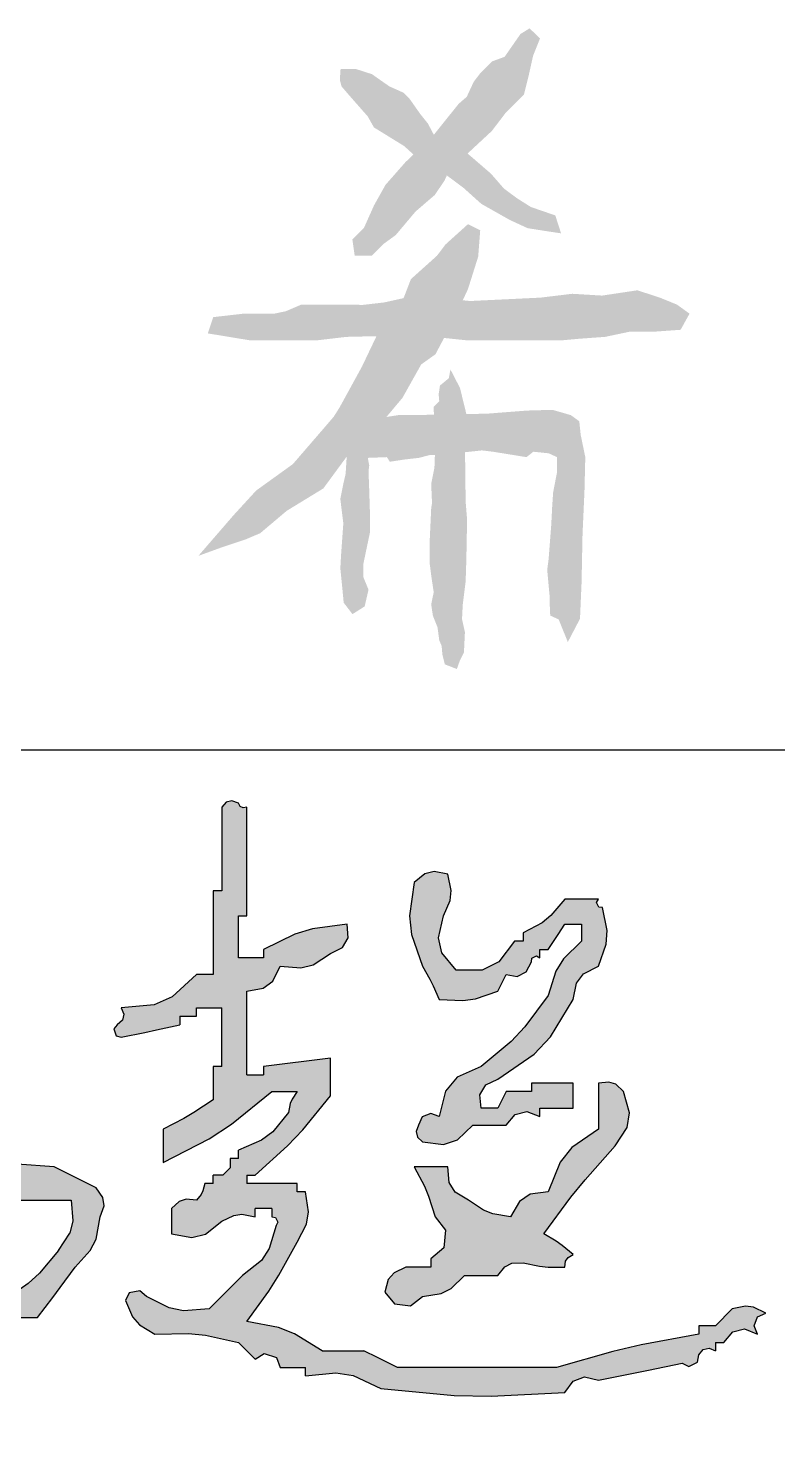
# Model space of a CAD drawing. Extents: x 5396719 to 5510122, y -514120 to -238224.
# Drawn here: x 5491606 to 5492228, y -419363 to -418188 of the extents above; entities that cross this region are included whole.
import ezdxf

# ---------------------------------------------------------------- set-up
doc = ezdxf.new("R2010")
doc.units = 0
doc.header["$LTSCALE"] = 1000
doc.header["$MEASUREMENT"] = 0
doc.layers.get('0').update_dxf_attribs({"linetype": 'CONTINUOUS'})
doc.layers.add('HATCH', color=8, linetype='CONTINUOUS')

# ---------------------------------------------------------------- blocks, each defined once
blk = doc.blocks.new('韩超')
h = blk.add_hatch(color=256)
h.dxf.hatch_style = 1
h.paths.add_polyline_path([(0.787849, 0.514197), (0.777955, 0.527898), (0.77346, 0.562754), (0.78123, 0.586063), (0.805739, 0.61125), (0.805739, 0.625142), (0.819631, 0.625142), (0.818004, 0.635027), (0.823773, 0.643681), (0.833523, 0.64598), (0.860867, 0.674873), (0.870953, 0.696725), (0.875199, 0.736279), (0.836353, 0.74757), (0.816903, 0.753127), (0.777955, 0.764063), (0.777955, 0.777955), (0.791847, 0.777955), (0.791847, 0.819631), (0.801775, 0.820971), (0.80763, 0.824875), (0.812685, 0.833523), (0.832189, 0.847055), (0.839321, 0.866071), (0.833523, 0.889091), (0.791847, 0.889091), (0.776856, 0.916298), (0.7735, 0.934755), (0.777955, 0.965498), (0.770329, 0.984025), (0.756314, 0.993368), (0.736279, 0.993282), (0.716867, 0.977277), (0.713907, 0.950644), (0.729333, 0.930768), (0.740061, 0.911103), (0.737625, 0.891618), (0.722387, 0.875199), (0.694603, 0.875199), (0.683489, 0.864086), (0.677932, 0.858529), (0.666819, 0.847415), (0.638572, 0.845181), (0.624291, 0.842325), (0.597358, 0.833523), (0.597358, 0.791847), (0.643081, 0.794876), (0.666726, 0.800787), (0.708495, 0.819631), (0.708495, 0.833523), (0.736279, 0.833523), (0.736279, 0.791847), (0.718733, 0.774249), (0.705317, 0.767541), (0.680711, 0.764063), (0.680711, 0.750171), (0.666819, 0.750171), (0.658732, 0.72359), (0.639033, 0.708815), (0.61125, 0.708495), (0.596777, 0.690733), (0.592946, 0.675409), (0.597358, 0.652926), (0.623512, 0.642026), (0.64687, 0.646697), (0.666819, 0.666819), (0.722387, 0.666819), (0.738834, 0.631134), (0.742077, 0.608437), (0.736279, 0.569574), (0.708495, 0.569574), (0.682162, 0.535076), (0.663824, 0.519794), (0.625142, 0.500114), (0.625142, 0.47233), (0.61125, 0.47233), (0.589715, 0.441777), (0.574435, 0.428025), (0.54179, 0.409816), (0.527664, 0.400538), (0.510468, 0.403404), (0.500114, 0.416762), (0.500114, 0.569574), (0.524623, 0.594762), (0.532393, 0.618071), (0.527898, 0.652926), (0.514006, 0.652926), (0.514006, 0.847415), (0.500114, 0.847415), (0.500114, 0.875199), (0.486416, 0.877514), (0.478388, 0.883536), (0.47233, 0.896037), (0.438162, 0.892345), (0.420863, 0.888021), (0.388977, 0.875199), (0.388977, 0.847415), (0.375085, 0.847415), (0.379444, 0.836821), (0.376971, 0.826928), (0.368139, 0.819631), (0.356965, 0.793593), (0.353947, 0.778504), (0.354247, 0.750171), (0.337644, 0.741703), (0.330222, 0.726858), (0.333409, 0.708495), (0.347301, 0.708495), (0.347301, 0.666819), (0.332737, 0.655189), (0.327028, 0.643772), (0.326463, 0.625142), (0.32344, 0.619715), (0.327253, 0.612088), (0.333409, 0.61125), (0.333409, 0.583466), (0.305625, 0.583466), (0.302565, 0.667178), (0.306887, 0.710398), (0.326463, 0.791847), (0.3234, 0.8474), (0.32482, 0.875797), (0.333409, 0.930768), (0.375085, 0.930768), (0.375085, 0.94466), (0.430654, 0.94466), (0.482374, 0.970498), (0.50707, 0.987931), (0.548736, 1.028012), (0.542559, 1.028676), (0.538615, 1.036564), (0.54179, 1.041904), (0.514006, 1.041904), (0.514006, 1.055796), (0.462884, 1.052445), (0.433869, 1.058893), (0.388977, 1.08358), (0.305625, 1.08358), (0.305625, 1.139148), (0.281985, 1.161307), (0.266841, 1.170393), (0.236165, 1.180825), (0.238399, 1.152578), (0.241255, 1.138297), (0.250057, 1.111364), (0.263949, 1.111364), (0.263949, 1.041904), (0.277841, 1.041904), (0.277841, 0.930768), (0.250057, 0.930768), (0.200194, 0.90821), (0.175186, 0.897095), (0.125028, 0.875199), (0.097454, 0.881715), (0.078516, 0.877928), (0.055568, 0.861307), (0.050109, 0.847376), (0.0559, 0.8329), (0.06946, 0.826577), (0.152955, 0.845407), (0.194635, 0.855133), (0.277841, 0.875199), (0.277841, 0.708495), (0.266727, 0.675154), (0.261171, 0.658483), (0.250057, 0.625142), (0.255939, 0.530696), (0.258718, 0.483462), (0.263949, 0.388977), (0.286969, 0.38318), (0.305985, 0.390311), (0.319517, 0.409816), (0.344599, 0.428141), (0.359268, 0.435475), (0.388977, 0.444546), (0.388977, 0.458438), (0.40287, 0.458438), (0.40287, 0.416762), (0.388977, 0.416762), (0.340729, 0.364454), (0.31168, 0.341215), (0.250057, 0.305625), (0.250057, 0.291733), (0.236165, 0.291733), (0.231424, 0.268639), (0.217583, 0.254798), (0.194489, 0.250057), (0.194489, 0.236165), (0.180597, 0.236165), (0.148793, 0.216524), (0.134276, 0.200394), (0.118082, 0.166705), (0.127514, 0.14947), (0.152825, 0.145854), (0.166705, 0.159759), (0.185336, 0.17447), (0.198563, 0.17943), (0.222273, 0.180597), (0.222273, 0.194489), (0.277841, 0.194489), (0.311245, 0.220472), (0.333233, 0.229896), (0.375085, 0.236165), (0.375085, 0.250057), (0.40287, 0.250057), (0.420685, 0.221738), (0.422698, 0.197582), (0.409816, 0.166705), (0.396068, 0.142401), (0.398473, 0.118345), (0.416762, 0.097244), (0.43433, 0.097627), (0.444154, 0.100901), (0.458438, 0.111136), (0.458438, 0.263949), (0.47233, 0.263949), (0.524193, 0.298154), (0.552768, 0.312442), (0.61125, 0.333409), (0.61125, 0.40287), (0.621931, 0.39652), (0.637706, 0.404407), (0.639034, 0.416762), (0.680711, 0.416762), (0.680711, 0.430654), (0.736279, 0.430654), (0.736279, 0.416762), (0.750171, 0.416762), (0.750171, 0.305625), (0.735269, 0.297653), (0.731714, 0.276323), (0.743225, 0.263949), (0.754517, 0.192544), (0.755945, 0.155413), (0.750171, 0.083352), (0.791847, 0.083352), (0.791847, 0.263949), (0.833523, 0.263949), (0.837499, 0.253205), (0.852744, 0.249394), (0.861307, 0.257003), (0.883535, 0.265338), (0.894648, 0.269506), (0.916876, 0.277841), (0.916876, 0.291733), (0.94466, 0.291733), (0.969894, 0.324902), (0.982398, 0.341574), (1.007174, 0.375085), (1.032146, 0.402761), (1.041693, 0.421855), (1.04885, 0.458438), (1.055218, 0.477023), (1.053221, 0.491001), (1.041904, 0.50706), (0.972444, 0.54179), (0.910919, 0.546316), (0.877697, 0.541786), (0.819631, 0.520952), (0.805828, 0.5112)])
h.paths.add_polyline_path([(0.791847, 0.458438), (0.805739, 0.458438), (0.82241, 0.469551), (0.847415, 0.486222), (1.000228, 0.486222), (1.003038, 0.45197), (0.997988, 0.431769), (0.97939, 0.40287), (0.948039, 0.36501), (0.929334, 0.347744), (0.889091, 0.319517), (0.889091, 0.305625), (0.805739, 0.305625), (0.805739, 0.291733), (0.791847, 0.291733)], flags=16)
h.paths.add_polyline_path([(0.750171, 0.500114), (0.736279, 0.500114), (0.725165, 0.489), (0.719608, 0.483443), (0.708495, 0.47233), (0.694603, 0.47233), (0.694603, 0.486222), (0.688447, 0.48706), (0.684633, 0.494686), (0.687657, 0.500114), (0.701182, 0.516386), (0.715167, 0.52238), (0.736279, 0.520952), (0.736943, 0.514775), (0.744831, 0.510831), (0.750171, 0.514006)], flags=16)
h.paths.add_polyline_path([(0.791847, 0.666819), (0.793521, 0.674497), (0.785633, 0.682384), (0.777955, 0.680711), (0.777955, 0.694603), (0.791847, 0.694603), (0.792194, 0.70849), (0.806202, 0.718996), (0.819631, 0.715441), (0.833192, 0.709118), (0.838982, 0.694641), (0.833523, 0.680711), (0.805739, 0.680711), (0.805739, 0.666819)], flags=16)
h.paths.add_polyline_path([(0.527898, 0.361193), (0.527898, 0.333409), (0.517217, 0.339759), (0.501443, 0.331871), (0.500114, 0.319517), (0.458438, 0.319517), (0.458438, 0.347301), (0.466116, 0.345628), (0.474003, 0.353515), (0.47233, 0.361193)], flags=16)
h.paths.add_polyline_path([(0.47233, 0.40287), (0.47233, 0.388977), (0.430654, 0.388977), (0.42898, 0.396656), (0.436867, 0.404543), (0.444546, 0.40287), (0.444546, 0.430654), (0.458438, 0.430654), (0.452088, 0.419973), (0.459976, 0.404198)], flags=16)
h.paths.add_polyline_path([(0.47233, 0.604304), (0.464836, 0.588169), (0.458643, 0.580427), (0.444546, 0.569574), (0.444546, 0.555682), (0.430654, 0.555682), (0.432327, 0.548004), (0.42444, 0.540117), (0.416762, 0.54179), (0.416762, 0.527898), (0.40287, 0.527898), (0.39467, 0.507807), (0.386422, 0.49791), (0.368139, 0.486222), (0.333409, 0.486222), (0.327612, 0.509242), (0.334743, 0.528258), (0.354247, 0.54179), (0.384775, 0.569612), (0.400056, 0.583504), (0.430654, 0.61125), (0.446814, 0.616197), (0.458647, 0.614224)], flags=16)
h.paths.add_polyline_path([(0.458438, 0.666819), (0.426908, 0.659351), (0.410404, 0.649448), (0.388977, 0.625142), (0.361193, 0.625142), (0.354844, 0.635823), (0.362731, 0.651598), (0.375085, 0.652926), (0.375085, 0.722387), (0.390598, 0.753922), (0.396359, 0.771203), (0.40287, 0.805739), (0.416762, 0.805739), (0.416762, 0.833523), (0.430654, 0.833523), (0.434629, 0.844267), (0.449874, 0.848078), (0.458438, 0.840469), (0.459102, 0.834292), (0.466989, 0.830348), (0.47233, 0.833523), (0.47233, 0.764063), (0.458438, 0.764063)], flags=16)
h.paths.add_polyline_path([(0.40287, 0.347301), (0.40287, 0.305625), (0.388977, 0.305625), (0.360889, 0.27915), (0.342496, 0.268422), (0.305625, 0.257003), (0.294367, 0.254885), (0.286778, 0.256782), (0.277841, 0.263949), (0.277841, 0.277841), (0.291733, 0.277841), (0.319459, 0.305683), (0.333352, 0.319575), (0.361193, 0.347301)], flags=16)
h.paths.add_polyline_path([(0.430654, 1.000228), (0.416762, 1.000228), (0.39813, 0.985517), (0.384903, 0.980557), (0.361193, 0.97939), (0.347067, 0.970112), (0.329871, 0.972978), (0.319517, 0.986336), (0.319517, 1.055796), (0.347301, 1.055796), (0.376072, 1.035613), (0.395527, 1.029128), (0.430654, 1.028012)], flags=16)
h = blk.add_hatch(color=256)
h.dxf.hatch_style = 1
h.paths.add_polyline_path([(1.542018, 0.208381), (1.519791, 0.219494), (1.508677, 0.225051), (1.48645, 0.236165), (1.416989, 0.236165), (1.371255, 0.264232), (1.344642, 0.274582), (1.291961, 0.284787), (1.328443, 0.335457), (1.345237, 0.362046), (1.375313, 0.416762), (1.391241, 0.446575), (1.394603, 0.466747), (1.389205, 0.500114), (1.375313, 0.500114), (1.375313, 0.514006), (1.291961, 0.514006), (1.291961, 0.527898), (1.305853, 0.527898), (1.359796, 0.576664), (1.385101, 0.603375), (1.430881, 0.659873), (1.430881, 0.722387), (1.386427, 0.71683), (1.3642, 0.714052), (1.319745, 0.708495), (1.319745, 0.694603), (1.291961, 0.694603), (1.291961, 0.833523), (1.31926, 0.838693), (1.334923, 0.85044), (1.347529, 0.875199), (1.381781, 0.872389), (1.401982, 0.877439), (1.430881, 0.896037), (1.450883, 0.906123), (1.460131, 0.922307), (1.458666, 0.94466), (1.401114, 0.937345), (1.371819, 0.928557), (1.319745, 0.902983), (1.319745, 0.889091), (1.278069, 0.889091), (1.278069, 0.958552), (1.291961, 0.958552), (1.291961, 1.139148), (1.285806, 1.138304), (1.281086, 1.140664), (1.278069, 1.146094), (1.267308, 1.150023), (1.257931, 1.147679), (1.250285, 1.139148), (1.250285, 1.000228), (1.236393, 1.000228), (1.236393, 0.861307), (1.208609, 0.861307), (1.168183, 0.824416), (1.138053, 0.811024), (1.08358, 0.805739), (1.087939, 0.795145), (1.085465, 0.785252), (1.076634, 0.777955), (1.071121, 0.771113), (1.075065, 0.759282), (1.08358, 0.757117), (1.122533, 0.76519), (1.141984, 0.769358), (1.180825, 0.777955), (1.180825, 0.791847), (1.208609, 0.791847), (1.208609, 0.805739), (1.250285, 0.805739), (1.250285, 0.708495), (1.236393, 0.708495), (1.236393, 0.652926), (1.203973, 0.631977), (1.187234, 0.622213), (1.15304, 0.604304), (1.15304, 0.548736), (1.229739, 0.588318), (1.266619, 0.612432), (1.333637, 0.666819), (1.375313, 0.666819), (1.366995, 0.654381), (1.363975, 0.646831), (1.361421, 0.632088), (1.335054, 0.599814), (1.316435, 0.58585), (1.278069, 0.569574), (1.278069, 0.555682), (1.264177, 0.555682), (1.26415, 0.539965), (1.25211, 0.527924), (1.236393, 0.527898), (1.236393, 0.514006), (1.222501, 0.514006), (1.219217, 0.502022), (1.216226, 0.496039), (1.208609, 0.486222), (1.191149, 0.488205), (1.17971, 0.484393), (1.166932, 0.47233), (1.166932, 0.430654), (1.200708, 0.424307), (1.223469, 0.429997), (1.250285, 0.451492), (1.27048, 0.461183), (1.283894, 0.46286), (1.305853, 0.458438), (1.305853, 0.47233), (1.333637, 0.47233), (1.333637, 0.458438), (1.339793, 0.4576), (1.343606, 0.449973), (1.340583, 0.444546), (1.32937, 0.406076), (1.316213, 0.38634), (1.285015, 0.361193), (1.229447, 0.305625), (1.187056, 0.302553), (1.163204, 0.307323), (1.125256, 0.326463), (1.114566, 0.33576), (1.096818, 0.332211), (1.090526, 0.319517), (1.102438, 0.292491), (1.113943, 0.279343), (1.139148, 0.263949), (1.194983, 0.265062), (1.223561, 0.262204), (1.278069, 0.250057), (1.289183, 0.238943), (1.294739, 0.233386), (1.305853, 0.222273), (1.320568, 0.231877), (1.341519, 0.224893), (1.347529, 0.208381), (1.389205, 0.208381), (1.389205, 0.194489), (1.439628, 0.1998), (1.468259, 0.195028), (1.514234, 0.173651), (1.635959, 0.161998), (1.69773, 0.160594), (1.819859, 0.166705), (1.833779, 0.185933), (1.852296, 0.192877), (1.875427, 0.187543), (1.930995, 0.198656), (1.958779, 0.204213), (2.014348, 0.215327), (2.025534, 0.209917), (2.039748, 0.217024), (2.042132, 0.229219), (2.049428, 0.23805), (2.059322, 0.240524), (2.069916, 0.236165), (2.069916, 0.250057), (2.083808, 0.250057), (2.098401, 0.26772), (2.118188, 0.272666), (2.139376, 0.263949), (2.133917, 0.27788), (2.139708, 0.292356), (2.153268, 0.298679), (2.133073, 0.308371), (2.119659, 0.310047), (2.0977, 0.305625), (2.086586, 0.294512), (2.08103, 0.288955), (2.069916, 0.277841), (2.042132, 0.277841), (2.042132, 0.263949), (1.946785, 0.245868), (1.899372, 0.234712), (1.805967, 0.208381)])
h = blk.add_hatch(color=256)
h.dxf.hatch_style = 1
h.paths.add_polyline_path([(1.611478, 0.625142), (1.597547, 0.630601), (1.583071, 0.624811), (1.576748, 0.61125), (1.572819, 0.60049), (1.575163, 0.591112), (1.583694, 0.583466), (1.61855, 0.578971), (1.641859, 0.586741), (1.667046, 0.61125), (1.680938, 0.61125), (1.722615, 0.61125), (1.737208, 0.628913), (1.756995, 0.63386), (1.778183, 0.625142), (1.778183, 0.639034), (1.833751, 0.639034), (1.833751, 0.655705), (1.833751, 0.66404), (1.833751, 0.680711), (1.805967, 0.680711), (1.792075, 0.680711), (1.764291, 0.680711), (1.764291, 0.666819), (1.722615, 0.666819), (1.717058, 0.655705), (1.714279, 0.650148), (1.708723, 0.639034), (1.69483, 0.639034), (1.680938, 0.639034), (1.678868, 0.661339), (1.688455, 0.678116), (1.708723, 0.687657), (1.768692, 0.728785), (1.795922, 0.757527), (1.833751, 0.819631), (1.839429, 0.846829), (1.850907, 0.862133), (1.875427, 0.875199), (1.888443, 0.91196), (1.890032, 0.934206), (1.882373, 0.972444), (1.876196, 0.973108), (1.872252, 0.980995), (1.875427, 0.986336), (1.861535, 0.986336), (1.819859, 0.986336), (1.796859, 0.959188), (1.781933, 0.947248), (1.750399, 0.930768), (1.750399, 0.916876), (1.736507, 0.916876), (1.71031, 0.882162), (1.682751, 0.868382), (1.639262, 0.868253), (1.61591, 0.897042), (1.610049, 0.922442), (1.618424, 0.958552), (1.629264, 0.984285), (1.6309, 1.000642), (1.62537, 1.028012), (1.602888, 1.032424), (1.587563, 1.028593), (1.569802, 1.01412), (1.562035, 0.958817), (1.56513, 0.927869), (1.583694, 0.875199), (1.595758, 0.853473), (1.601336, 0.842318), (1.611478, 0.819631), (1.650742, 0.818134), (1.671448, 0.821092), (1.708723, 0.833523), (1.714279, 0.844637), (1.717058, 0.850194), (1.722615, 0.861307), (1.740978, 0.85812), (1.755823, 0.865542), (1.764291, 0.882145), (1.764955, 0.888322), (1.772842, 0.892266), (1.778183, 0.889091), (1.778183, 0.902983), (1.792075, 0.902983), (1.803189, 0.919654), (1.808745, 0.927989), (1.819859, 0.94466), (1.847643, 0.94466), (1.847643, 0.916876), (1.817381, 0.887163), (1.804962, 0.866982), (1.792075, 0.826577), (1.753545, 0.774398), (1.730689, 0.750113), (1.680938, 0.708495), (1.641359, 0.690689), (1.621854, 0.667284)])
h = blk.add_hatch(color=256)
h.dxf.hatch_style = 1
h.paths.add_polyline_path([(1.831635, 0.573795), (1.812227, 0.549535), (1.792075, 0.500114), (1.762292, 0.496094), (1.744726, 0.484384), (1.729561, 0.458438), (1.700075, 0.463546), (1.684975, 0.469586), (1.6601, 0.486222), (1.637668, 0.49978), (1.627728, 0.515685), (1.62537, 0.54179), (1.603143, 0.54179), (1.592029, 0.54179), (1.569802, 0.54179), (1.586675, 0.509854), (1.593737, 0.492906), (1.604532, 0.458438), (1.621804, 0.436498), (1.61886, 0.407063), (1.597586, 0.388977), (1.597586, 0.375085), (1.55591, 0.375085), (1.536306, 0.36578), (1.526798, 0.35437), (1.52118, 0.333409), (1.537185, 0.313997), (1.563818, 0.311038), (1.583694, 0.326463), (1.614401, 0.331156), (1.630976, 0.339443), (1.653154, 0.361193), (1.667046, 0.361193), (1.708723, 0.361193), (1.720352, 0.375758), (1.731769, 0.381467), (1.750399, 0.382031), (1.77782, 0.376762), (1.791938, 0.37535), (1.819859, 0.375085), (1.821199, 0.385013), (1.825102, 0.390868), (1.833751, 0.395924), (1.815429, 0.411271), (1.805589, 0.418299), (1.785129, 0.430654), (1.829593, 0.491137), (1.853312, 0.520437), (1.903211, 0.57652), (1.923495, 0.606919), (1.927312, 0.631729), (1.917103, 0.666819), (1.904326, 0.678881), (1.892887, 0.682694), (1.875427, 0.680711), (1.875427, 0.650148), (1.875427, 0.634867), (1.875427, 0.604304)])
for p, q in [((1.257931, 1.147679), (1.250285, 1.139148)), ((1.250285, 1.139148), (1.250285, 1.000228)), ((1.267308, 1.150023), (1.257931, 1.147679)), ((1.278069, 1.146094), (1.267308, 1.150023)), ((1.281086, 1.140664), (1.278069, 1.146094)), ((1.285806, 1.138304), (1.281086, 1.140664)), ((1.291961, 1.139148), (1.285806, 1.138304)), ((1.291961, 0.958552), (1.291961, 1.139148)), ((1.569802, 1.01412), (1.562035, 0.958817)), ((1.587563, 1.028593), (1.569802, 1.01412)), ((1.602888, 1.032424), (1.587563, 1.028593)), ((1.62537, 1.028012), (1.602888, 1.032424)), ((1.6309, 1.000642), (1.62537, 1.028012)), ((1.236393, 1.000228), (1.236393, 0.861307)), ((1.250285, 1.000228), (1.236393, 1.000228)), ((1.629264, 0.984285), (1.6309, 1.000642)), ((1.618424, 0.958552), (1.629264, 0.984285)), ((1.819859, 0.986336), (1.796859, 0.959188)), ((1.861535, 0.986336), (1.819859, 0.986336)), ((1.875427, 0.986336), (1.861535, 0.986336)), ((1.872252, 0.980995), (1.875427, 0.986336)), ((1.876196, 0.973108), (1.872252, 0.980995)), ((1.882373, 0.972444), (1.876196, 0.973108)), ((1.890032, 0.934206), (1.882373, 0.972444)), ((1.278069, 0.958552), (1.291961, 0.958552)), ((1.278069, 0.889091), (1.278069, 0.958552)), ((1.458666, 0.94466), (1.401114, 0.937345)), ((1.460131, 0.922307), (1.458666, 0.94466)), ((1.562035, 0.958817), (1.56513, 0.927869)), ((1.610049, 0.922442), (1.618424, 0.958552)), ((1.781933, 0.947248), (1.750399, 0.930768)), ((1.796859, 0.959188), (1.781933, 0.947248)), ((1.808745, 0.927989), (1.819859, 0.94466)), ((1.819859, 0.94466), (1.847643, 0.94466)), ((1.847643, 0.94466), (1.847643, 0.916876)), ((1.371819, 0.928557), (1.319745, 0.902983)), ((1.401114, 0.937345), (1.371819, 0.928557)), ((1.450883, 0.906123), (1.460131, 0.922307)), ((1.56513, 0.927869), (1.583694, 0.875199)), ((1.61591, 0.897042), (1.610049, 0.922442)), ((1.736507, 0.916876), (1.71031, 0.882162)), ((1.750399, 0.916876), (1.736507, 0.916876)), ((1.750399, 0.930768), (1.750399, 0.916876)), ((1.792075, 0.902983), (1.803189, 0.919654)), ((1.803189, 0.919654), (1.808745, 0.927989)), ((1.847643, 0.916876), (1.817381, 0.887163)), ((1.888443, 0.91196), (1.890032, 0.934206)), ((1.319745, 0.902983), (1.319745, 0.889091)), ((1.401982, 0.877439), (1.430881, 0.896037)), ((1.430881, 0.896037), (1.450883, 0.906123)), ((1.639262, 0.868253), (1.61591, 0.897042)), ((1.778183, 0.902983), (1.792075, 0.902983)), ((1.778183, 0.889091), (1.778183, 0.902983)), ((1.875427, 0.875199), (1.888443, 0.91196)), ((1.319745, 0.889091), (1.278069, 0.889091)), ((1.334923, 0.85044), (1.347529, 0.875199)), ((1.347529, 0.875199), (1.381781, 0.872389)), ((1.381781, 0.872389), (1.401982, 0.877439)), ((1.583694, 0.875199), (1.595758, 0.853473)), ((1.71031, 0.882162), (1.682751, 0.868382)), ((1.755823, 0.865542), (1.764291, 0.882145)), ((1.764291, 0.882145), (1.764955, 0.888322)), ((1.764955, 0.888322), (1.772842, 0.892266)), ((1.772842, 0.892266), (1.778183, 0.889091)), ((1.817381, 0.887163), (1.804962, 0.866982)), ((1.850907, 0.862133), (1.875427, 0.875199)), ((1.208609, 0.861307), (1.168183, 0.824416)), ((1.236393, 0.861307), (1.208609, 0.861307)), ((1.31926, 0.838693), (1.334923, 0.85044)), ((1.595758, 0.853473), (1.601336, 0.842318)), ((1.682751, 0.868382), (1.639262, 0.868253)), ((1.714279, 0.844637), (1.717058, 0.850194)), ((1.717058, 0.850194), (1.722615, 0.861307)), ((1.722615, 0.861307), (1.740978, 0.85812)), ((1.740978, 0.85812), (1.755823, 0.865542)), ((1.804962, 0.866982), (1.792075, 0.826577)), ((1.833751, 0.819631), (1.839429, 0.846829)), ((1.839429, 0.846829), (1.850907, 0.862133)), ((1.168183, 0.824416), (1.138053, 0.811024)), ((1.291961, 0.833523), (1.31926, 0.838693)), ((1.291961, 0.694603), (1.291961, 0.833523)), ((1.601336, 0.842318), (1.611478, 0.819631)), ((1.671448, 0.821092), (1.708723, 0.833523)), ((1.708723, 0.833523), (1.714279, 0.844637)), ((1.792075, 0.826577), (1.753545, 0.774398)), ((1.138053, 0.811024), (1.08358, 0.805739)), ((1.08358, 0.805739), (1.087939, 0.795145)), ((1.208609, 0.791847), (1.208609, 0.805739)), ((1.208609, 0.805739), (1.250285, 0.805739)), ((1.250285, 0.708495), (1.250285, 0.805739)), ((1.611478, 0.819631), (1.650742, 0.818134)), ((1.650742, 0.818134), (1.671448, 0.821092)), ((1.795922, 0.757527), (1.833751, 0.819631)), ((1.076634, 0.777955), (1.071121, 0.771113)), ((1.085465, 0.785252), (1.076634, 0.777955)), ((1.087939, 0.795145), (1.085465, 0.785252)), ((1.141984, 0.769358), (1.180825, 0.777955)), ((1.180825, 0.791847), (1.208609, 0.791847)), ((1.180825, 0.791847), (1.180825, 0.777955)), ((1.071121, 0.771113), (1.075065, 0.759282)), ((1.075065, 0.759282), (1.08358, 0.757117)), ((1.08358, 0.757117), (1.122533, 0.76519)), ((1.122533, 0.76519), (1.141984, 0.769358)), ((1.753545, 0.774398), (1.730689, 0.750113)), ((1.768692, 0.728785), (1.795922, 0.757527)), ((1.730689, 0.750113), (1.680938, 0.708495)), ((1.708723, 0.687657), (1.768692, 0.728785)), ((1.236393, 0.708495), (1.236393, 0.652926)), ((1.250285, 0.708495), (1.236393, 0.708495)), ((1.3642, 0.714052), (1.319745, 0.708495)), ((1.319745, 0.708495), (1.319745, 0.694603)), ((1.386427, 0.71683), (1.3642, 0.714052)), ((1.430881, 0.722387), (1.386427, 0.71683)), ((1.430881, 0.659873), (1.430881, 0.722387)), ((1.680938, 0.708495), (1.641359, 0.690689)), ((1.291961, 0.694603), (1.319745, 0.694603)), ((1.641359, 0.690689), (1.621854, 0.667284)), ((1.688455, 0.678116), (1.708723, 0.687657)), ((1.892887, 0.682694), (1.875427, 0.680711)), ((1.904326, 0.678881), (1.892887, 0.682694)), ((1.266619, 0.612432), (1.333637, 0.666819)), ((1.333637, 0.666819), (1.375313, 0.666819)), ((1.375313, 0.666819), (1.366995, 0.654381)), ((1.385101, 0.603375), (1.430881, 0.659873)), ((1.621854, 0.667284), (1.611478, 0.625142)), ((1.678868, 0.661339), (1.688455, 0.678116)), ((1.680938, 0.639034), (1.678868, 0.661339)), ((1.722615, 0.666819), (1.717058, 0.655705)), ((1.764291, 0.666819), (1.722615, 0.666819)), ((1.792075, 0.680711), (1.764291, 0.680711)), ((1.764291, 0.680711), (1.764291, 0.666819)), ((1.805967, 0.680711), (1.792075, 0.680711)), ((1.833751, 0.680711), (1.805967, 0.680711)), ((1.833751, 0.66404), (1.833751, 0.680711)), ((1.833751, 0.655705), (1.833751, 0.66404)), ((1.875427, 0.680711), (1.875427, 0.650148)), ((1.917103, 0.666819), (1.904326, 0.678881)), ((1.927312, 0.631729), (1.917103, 0.666819)), ((1.236393, 0.652926), (1.203973, 0.631977)), ((1.363975, 0.646831), (1.361421, 0.632088)), ((1.366995, 0.654381), (1.363975, 0.646831)), ((1.69483, 0.639034), (1.680938, 0.639034)), ((1.708723, 0.639034), (1.69483, 0.639034)), ((1.714279, 0.650148), (1.708723, 0.639034)), ((1.717058, 0.655705), (1.714279, 0.650148)), ((1.778183, 0.625142), (1.778183, 0.639034)), ((1.778183, 0.639034), (1.833751, 0.639034)), ((1.833751, 0.639034), (1.833751, 0.655705)), ((1.875427, 0.650148), (1.875427, 0.634867)), ((1.875427, 0.634867), (1.875427, 0.604304)), ((1.187234, 0.622213), (1.15304, 0.604304)), ((1.203973, 0.631977), (1.187234, 0.622213)), ((1.229739, 0.588318), (1.266619, 0.612432)), ((1.361421, 0.632088), (1.335054, 0.599814)), ((1.576748, 0.61125), (1.572819, 0.60049)), ((1.583071, 0.624811), (1.576748, 0.61125)), ((1.597547, 0.630601), (1.583071, 0.624811)), ((1.611478, 0.625142), (1.597547, 0.630601)), ((1.641859, 0.586741), (1.667046, 0.61125)), ((1.667046, 0.61125), (1.680938, 0.61125)), ((1.680938, 0.61125), (1.722615, 0.61125)), ((1.722615, 0.61125), (1.737208, 0.628913)), ((1.737208, 0.628913), (1.756995, 0.63386)), ((1.756995, 0.63386), (1.778183, 0.625142)), ((1.923495, 0.606919), (1.927312, 0.631729)), ((1.15304, 0.604304), (1.15304, 0.548736)), ((1.15304, 0.548736), (1.229739, 0.588318)), ((1.335054, 0.599814), (1.316435, 0.58585)), ((1.359796, 0.576664), (1.385101, 0.603375)), ((1.572819, 0.60049), (1.575163, 0.591112)), ((1.575163, 0.591112), (1.583694, 0.583466)), ((1.875427, 0.604304), (1.831635, 0.573795)), ((1.903211, 0.57652), (1.923495, 0.606919)), ((1.316435, 0.58585), (1.278069, 0.569574)), ((1.278069, 0.555682), (1.278069, 0.569574)), ((1.305853, 0.527898), (1.359796, 0.576664)), ((1.583694, 0.583466), (1.61855, 0.578971)), ((1.61855, 0.578971), (1.641859, 0.586741)), ((1.831635, 0.573795), (1.812227, 0.549535)), ((1.853312, 0.520437), (1.903211, 0.57652)), ((0.972444, 0.54179), (0.910919, 0.546316)), ((1.041904, 0.50706), (0.972444, 0.54179)), ((1.264177, 0.555682), (1.26415, 0.539965)), ((1.278069, 0.555682), (1.264177, 0.555682)), ((1.592029, 0.54179), (1.569802, 0.54179)), ((1.569802, 0.54179), (1.586675, 0.509854)), ((1.603143, 0.54179), (1.592029, 0.54179)), ((1.62537, 0.54179), (1.603143, 0.54179)), ((1.627728, 0.515685), (1.62537, 0.54179)), ((1.812227, 0.549535), (1.792075, 0.500114)), ((1.25211, 0.527924), (1.236393, 0.527898)), ((1.236393, 0.514006), (1.236393, 0.527898)), ((1.26415, 0.539965), (1.25211, 0.527924)), ((1.291961, 0.527898), (1.291961, 0.514006)), ((1.291961, 0.527898), (1.305853, 0.527898)), ((1.829593, 0.491137), (1.853312, 0.520437)), ((1.053221, 0.491001), (1.041904, 0.50706)), ((1.216226, 0.496039), (1.208609, 0.486222)), ((1.219217, 0.502022), (1.216226, 0.496039)), ((1.222501, 0.514006), (1.219217, 0.502022)), ((1.236393, 0.514006), (1.222501, 0.514006)), ((1.375313, 0.514006), (1.291961, 0.514006)), ((1.375313, 0.500114), (1.375313, 0.514006)), ((1.389205, 0.500114), (1.375313, 0.500114)), ((1.394603, 0.466747), (1.389205, 0.500114)), ((1.586675, 0.509854), (1.593737, 0.492906)), ((1.637668, 0.49978), (1.627728, 0.515685)), ((1.6601, 0.486222), (1.637668, 0.49978)), ((1.762292, 0.496094), (1.744726, 0.484384)), ((1.792075, 0.500114), (1.762292, 0.496094)), ((0.847415, 0.486222), (1.000228, 0.486222)), ((1.000228, 0.486222), (1.003038, 0.45197)), ((1.04885, 0.458438), (1.055218, 0.477023)), ((1.055218, 0.477023), (1.053221, 0.491001)), ((1.17971, 0.484393), (1.166932, 0.47233)), ((1.166932, 0.47233), (1.166932, 0.430654)), ((1.191149, 0.488205), (1.17971, 0.484393)), ((1.208609, 0.486222), (1.191149, 0.488205)), ((1.333637, 0.47233), (1.305853, 0.47233)), ((1.305853, 0.458438), (1.305853, 0.47233)), ((1.333637, 0.47233), (1.333637, 0.458438)), ((1.593737, 0.492906), (1.604532, 0.458438)), ((1.684975, 0.469586), (1.6601, 0.486222)), ((1.744726, 0.484384), (1.729561, 0.458438)), ((1.785129, 0.430654), (1.829593, 0.491137)), ((1.003038, 0.45197), (0.997988, 0.431769)), ((1.041693, 0.421855), (1.04885, 0.458438)), ((1.223469, 0.429997), (1.250285, 0.451492)), ((1.250285, 0.451492), (1.27048, 0.461183)), ((1.27048, 0.461183), (1.283894, 0.46286)), ((1.283894, 0.46286), (1.305853, 0.458438)), ((1.333637, 0.458438), (1.339793, 0.4576)), ((1.339793, 0.4576), (1.343606, 0.449973)), ((1.343606, 0.449973), (1.340583, 0.444546)), ((1.375313, 0.416762), (1.391241, 0.446575)), ((1.391241, 0.446575), (1.394603, 0.466747)), ((1.604532, 0.458438), (1.621804, 0.436498)), ((1.700075, 0.463546), (1.684975, 0.469586)), ((1.729561, 0.458438), (1.700075, 0.463546)), ((0.97939, 0.40287), (0.997988, 0.431769)), ((1.166932, 0.430654), (1.200708, 0.424307)), ((1.200708, 0.424307), (1.223469, 0.429997)), ((1.340583, 0.444546), (1.32937, 0.406076)), ((1.621804, 0.436498), (1.61886, 0.407063)), ((1.805589, 0.418299), (1.785129, 0.430654)), ((0.97939, 0.40287), (0.948039, 0.36501)), ((1.007174, 0.375085), (1.032146, 0.402761)), ((1.032146, 0.402761), (1.041693, 0.421855)), ((1.32937, 0.406076), (1.316213, 0.38634)), ((1.345237, 0.362046), (1.375313, 0.416762)), ((1.61886, 0.407063), (1.597586, 0.388977)), ((1.815429, 0.411271), (1.805589, 0.418299)), ((1.833751, 0.395924), (1.815429, 0.411271)), ((1.316213, 0.38634), (1.285015, 0.361193)), ((1.597586, 0.388977), (1.597586, 0.375085)), ((1.720352, 0.375758), (1.731769, 0.381467)), ((1.731769, 0.381467), (1.750399, 0.382031)), ((1.750399, 0.382031), (1.77782, 0.376762)), ((1.77782, 0.376762), (1.791938, 0.37535)), ((1.819859, 0.375085), (1.821199, 0.385013)), ((1.821199, 0.385013), (1.825102, 0.390868)), ((1.825102, 0.390868), (1.833751, 0.395924)), ((0.929334, 0.347744), (0.948039, 0.36501)), ((0.982398, 0.341574), (1.007174, 0.375085)), ((1.285015, 0.361193), (1.229447, 0.305625)), ((1.328443, 0.335457), (1.345237, 0.362046)), ((1.526798, 0.35437), (1.52118, 0.333409)), ((1.536306, 0.36578), (1.526798, 0.35437)), ((1.55591, 0.375085), (1.536306, 0.36578)), ((1.597586, 0.375085), (1.55591, 0.375085)), ((1.630976, 0.339443), (1.653154, 0.361193)), ((1.653154, 0.361193), (1.667046, 0.361193)), ((1.667046, 0.361193), (1.708723, 0.361193)), ((1.708723, 0.361193), (1.720352, 0.375758)), ((1.791938, 0.37535), (1.819859, 0.375085)), ((0.929334, 0.347744), (0.889091, 0.319517)), ((0.969894, 0.324902), (0.982398, 0.341574)), ((1.096818, 0.332211), (1.090526, 0.319517)), ((1.114566, 0.33576), (1.096818, 0.332211)), ((1.125256, 0.326463), (1.114566, 0.33576)), ((1.291961, 0.284787), (1.328443, 0.335457)), ((1.52118, 0.333409), (1.537185, 0.313997)), ((1.583694, 0.326463), (1.614401, 0.331156)), ((1.614401, 0.331156), (1.630976, 0.339443)), ((0.94466, 0.291733), (0.969894, 0.324902)), ((1.090526, 0.319517), (1.102438, 0.292491)), ((1.163204, 0.307323), (1.125256, 0.326463)), ((1.187056, 0.302553), (1.163204, 0.307323)), ((1.229447, 0.305625), (1.187056, 0.302553)), ((1.537185, 0.313997), (1.563818, 0.311038)), ((1.563818, 0.311038), (1.583694, 0.326463)), ((2.0977, 0.305625), (2.086586, 0.294512)), ((2.119659, 0.310047), (2.0977, 0.305625)), ((2.133073, 0.308371), (2.119659, 0.310047)), ((2.153268, 0.298679), (2.133073, 0.308371)), ((0.916876, 0.291733), (0.94466, 0.291733)), ((1.102438, 0.292491), (1.113943, 0.279343)), ((1.344642, 0.274582), (1.291961, 0.284787)), ((2.08103, 0.288955), (2.069916, 0.277841)), ((2.086586, 0.294512), (2.08103, 0.288955)), ((2.133917, 0.27788), (2.139708, 0.292356)), ((2.139708, 0.292356), (2.153268, 0.298679)), ((1.113943, 0.279343), (1.139148, 0.263949)), ((1.139148, 0.263949), (1.194983, 0.265062)), ((1.194983, 0.265062), (1.223561, 0.262204)), ((1.223561, 0.262204), (1.278069, 0.250057)), ((1.371255, 0.264232), (1.344642, 0.274582)), ((1.416989, 0.236165), (1.371255, 0.264232)), ((2.042132, 0.263949), (1.946785, 0.245868)), ((2.069916, 0.277841), (2.042132, 0.277841)), ((2.042132, 0.277841), (2.042132, 0.263949)), ((2.083808, 0.250057), (2.098401, 0.26772)), ((2.098401, 0.26772), (2.118188, 0.272666)), ((2.118188, 0.272666), (2.139376, 0.263949)), ((2.139376, 0.263949), (2.133917, 0.27788)), ((1.278069, 0.250057), (1.289183, 0.238943)), ((1.289183, 0.238943), (1.294739, 0.233386)), ((1.416989, 0.236165), (1.48645, 0.236165)), ((1.508677, 0.225051), (1.48645, 0.236165)), ((1.946785, 0.245868), (1.899372, 0.234712)), ((2.042132, 0.229219), (2.049428, 0.23805)), ((2.049428, 0.23805), (2.059322, 0.240524)), ((2.059322, 0.240524), (2.069916, 0.236165)), ((2.069916, 0.250057), (2.083808, 0.250057)), ((2.069916, 0.250057), (2.069916, 0.236165)), ((1.294739, 0.233386), (1.305853, 0.222273)), ((1.305853, 0.222273), (1.320568, 0.231877)), ((1.320568, 0.231877), (1.341519, 0.224893)), ((1.341519, 0.224893), (1.347529, 0.208381)), ((1.519791, 0.219494), (1.508677, 0.225051)), ((1.542018, 0.208381), (1.519791, 0.219494)), ((1.899372, 0.234712), (1.805967, 0.208381)), ((1.958779, 0.204213), (2.014348, 0.215327)), ((2.014348, 0.215327), (2.025534, 0.209917)), ((2.025534, 0.209917), (2.039748, 0.217024)), ((2.039748, 0.217024), (2.042132, 0.229219)), ((1.347529, 0.208381), (1.389205, 0.208381)), ((1.389205, 0.194489), (1.389205, 0.208381)), ((1.389205, 0.194489), (1.439628, 0.1998)), ((1.439628, 0.1998), (1.468259, 0.195028)), ((1.468259, 0.195028), (1.514234, 0.173651)), ((1.805967, 0.208381), (1.542018, 0.208381)), ((1.833779, 0.185933), (1.852296, 0.192877)), ((1.852296, 0.192877), (1.875427, 0.187543)), ((1.875427, 0.187543), (1.930995, 0.198656)), ((1.930995, 0.198656), (1.958779, 0.204213)), ((1.514234, 0.173651), (1.635959, 0.161998)), ((1.69773, 0.160594), (1.819859, 0.166705)), ((1.819859, 0.166705), (1.833779, 0.185933)), ((1.635959, 0.161998), (1.69773, 0.160594))]:
    blk.add_line(p, q)

msp = doc.modelspace()

# ---------------------------------------------------------------- hatches: boundary and pattern name
at = {"layer": 'HATCH'}
h = msp.add_hatch(color=0, dxfattribs=at)
h.paths.add_polyline_path([(5491989.6, -418308.6), (5491974.2, -418295.3), (5491970.2, -418291.9), (5491954.8, -418306.2), (5491953, -418310.1), (5491966.7, -418320.3), (5491981.6, -418333.7), (5492005.1, -418347), (5492020, -418353.9), (5492033.9, -418356.1), (5492047.8, -418358.2), (5492043, -418343.3), (5492022.7, -418336.3), (5492011, -418328.9), (5492000.3, -418320.9)])
h.paths.add_polyline_path([(5491970.2, -418291.9), (5491966.5, -418288.9), (5491957.5, -418283.1), (5491942.7, -418277.2), (5491942.2, -418276.3), (5491929.6, -418288.4), (5491925.3, -418292.7), (5491935.7, -418302.2), (5491951.7, -418309.1), (5491953, -418310.1), (5491954.8, -418306.2)])
h.paths.add_polyline_path([(5492001.8, -418258.1), (5492017, -418242.9), (5492020.8, -418227.7), (5492024.6, -418210.6), (5492030.3, -418196.4), (5492021.7, -418187.9), (5492014.1, -418192.6), (5492007.5, -418202.1), (5492000.9, -418211.6), (5491990.4, -418215.4), (5491980.9, -418224.9), (5491975.2, -418232.5), (5491969.5, -418244.8), (5491962.9, -418250.5), (5491951.5, -418264.7), (5491942.2, -418276.3), (5491942.7, -418277.2), (5491957.5, -418283.1), (5491966.5, -418288.9), (5491970.2, -418291.9), (5491979, -418283.7), (5491990.3, -418273.2)])
h.paths.add_polyline_path([(5491930.9, -418259), (5491921.9, -418246.2), (5491917.1, -418241.4), (5491905.3, -418236.1), (5491898.4, -418231.3), (5491890.9, -418226), (5491877.6, -418221.7), (5491864.8, -418221.7), (5491864.2, -418230.8), (5491865.6, -418236.1), (5491870.6, -418242), (5491877.8, -418250.2), (5491887.3, -418261), (5491892.5, -418270.2), (5491917.6, -418285.7), (5491925.3, -418292.7), (5491929.6, -418288.4), (5491942.2, -418276.3), (5491937.3, -418267)])
h.paths.add_polyline_path([(5491951, -418314.5), (5491953, -418310.1), (5491951.7, -418309.1), (5491935.7, -418302.2), (5491925.3, -418292.7), (5491918.6, -418299.1), (5491902.1, -418317.9), (5491892.6, -418334.9), (5491884.1, -418353.9), (5491874.6, -418363.4), (5491876.5, -418376.7), (5491890.7, -418376.7), (5491900.2, -418367.2), (5491910.6, -418359.6), (5491927, -418340.1), (5491942.9, -418326.4)])
h.paths.add_polyline_path([(5491979, -418377.6), (5491980.7, -418355.7), (5491970.5, -418350.6), (5491952, -418367.3), (5491944.8, -418376.8), (5491923.2, -418396.2), (5491917.1, -418412), (5491926.2, -418409.9), (5491966.2, -418413.8), (5491970.5, -418404.6)])
h.paths.add_polyline_path([(5491966.2, -418413.8), (5491926.2, -418409.9), (5491917.1, -418412), (5491916.2, -418414.3), (5491894.6, -418443.6), (5491927.7, -418442.7), (5491950.7, -418445.1), (5491958.7, -418429.9)])
h.paths.add_polyline_path([(5492154.4, -418424.9), (5492144, -418417.4), (5492129.8, -418411.6), (5492111.1, -418405.5), (5492081.8, -418409.9), (5492057.1, -418408.4), (5492030.6, -418411.6), (5491972.4, -418414.4), (5491966.2, -418413.8), (5491958.7, -418429.9), (5491950.7, -418445.1), (5491970.9, -418447.2), (5492009.7, -418447.2), (5492047, -418447.2), (5492063.4, -418445.7), (5492084.3, -418444.2), (5492105.2, -418439.8), (5492126.1, -418439.8), (5492147, -418438.3)])
h.paths.add_polyline_path([(5491916.2, -418414.3), (5491917.1, -418412), (5491900.9, -418415.6), (5491883.6, -418417.6), (5491856, -418417.4), (5491841.1, -418417.4), (5491832.2, -418417.4), (5491819.4, -418422.9), (5491809.8, -418424.9), (5491784.4, -418424.9), (5491759.1, -418427.8), (5491754.6, -418441.3), (5491790.4, -418447.2), (5491844.1, -418447.2), (5491869.5, -418444.2), (5491894.6, -418443.6)])
h.paths.add_polyline_path([(5491931.7, -418467.1), (5491943.5, -418458.7), (5491950.7, -418445.1), (5491927.7, -418442.7), (5491894.6, -418443.6), (5491882.6, -418468.8), (5491864.1, -418502.6), (5491859.2, -418510.4), (5491849.7, -418521.5), (5491825.2, -418549.9), (5491794.8, -418571.8), (5491776.2, -418592.1), (5491746.8, -418626.1), (5491766, -418619.1), (5491786.3, -418612.3), (5491798.1, -418607.3), (5491820.1, -418588.7), (5491850.5, -418570.1), (5491870.9, -418542.3), (5491901.2, -418512.7), (5491916.2, -418494.8)])
h.paths.add_polyline_path([(5491969.2, -418508.3), (5491948.2, -418508.6), (5491942.3, -418508.8), (5491942.7, -418516.4), (5491943.2, -418527.1), (5491942.7, -418537), (5491943.1, -418542.2), (5491954.5, -418541.5), (5491960.2, -418540.9), (5491968.1, -418540), (5491968, -418533.4)])
h.paths.add_polyline_path([(5491963.9, -418486.6), (5491956, -418471.3), (5491954.6, -418478.6), (5491947.3, -418484.6), (5491946.2, -418491.9), (5491946.7, -418497.8), (5491942, -418502.5), (5491942.3, -418508.8), (5491948.2, -418508.6), (5491969.2, -418508.3)])
h.paths.add_polyline_path([(5491942.7, -418516.4), (5491942.3, -418508.8), (5491926, -418509.2), (5491912.7, -418509.2), (5491902.9, -418510.7), (5491901.2, -418512.7), (5491870.9, -418542.3), (5491869.9, -418543.7), (5491869, -418558), (5491867.1, -418566.2), (5491864.6, -418578.9), (5491867.1, -418599.1), (5491865.2, -418625.7), (5491864.6, -418636.5), (5491866.5, -418655.5), (5491867.4, -418665), (5491874.7, -418674.5), (5491884.8, -418668.1), (5491888, -418654.2), (5491883.6, -418643.5), (5491883.6, -418633.3), (5491889.3, -418606.1), (5491889.3, -418594.1), (5491888.6, -418571.9), (5491888, -418555.5), (5491888.6, -418551), (5491887.4, -418544.7), (5491903.2, -418544.1), (5491905.7, -418547.9), (5491918.4, -418546), (5491929.8, -418544.7), (5491939.3, -418542.2), (5491943.1, -418542.2), (5491942.7, -418537), (5491943.2, -418527.1)])
h.paths.add_polyline_path([(5492062.9, -418514.3), (5492055.9, -418509.2), (5492040.7, -418504.8), (5492019.8, -418505.4), (5491995.1, -418507.3), (5491986.2, -418508), (5491969.2, -418508.3), (5491968, -418533.4), (5491968.1, -418540), (5491982.2, -418538.5), (5491991.3, -418539.6), (5492019.1, -418544.1), (5492024.8, -418539.6), (5492037.5, -418540.9), (5492044.5, -418544.1), (5492044.5, -418556.3), (5492041.2, -418573.4), (5492040.4, -418585.6), (5492039.6, -418601), (5492037.5, -418628.3), (5492036.3, -418637.8), (5492038.2, -418658.6), (5492038.2, -418662.4), (5492038.8, -418675.7), (5492045.8, -418678.9), (5492053.4, -418697.7), (5492063.5, -418678.3), (5492064.8, -418648.5), (5492065.6, -418608.3), (5492067.2, -418572.6), (5492067.9, -418544.1), (5492064.1, -418525.7)])
h.paths.add_polyline_path([(5491968.1, -418540), (5491960.2, -418540.9), (5491954.5, -418541.5), (5491943.1, -418542.2), (5491942.7, -418552.9), (5491940, -418566.2), (5491940.7, -418582.1), (5491940, -418586.8), (5491938.7, -418615.3), (5491938.7, -418631.9), (5491940.3, -418644.3), (5491942.1, -418656.3), (5491940, -418666.4), (5491941.4, -418675.7), (5491945.3, -418685.6), (5491946.7, -418696.3), (5491948.7, -418700.9), (5491949.3, -418708.2), (5491951.3, -418716.2), (5491961.3, -418720.1), (5491963.9, -418712.8), (5491967.2, -418706.2), (5491968, -418689.5), (5491965.6, -418678.6), (5491966.2, -418666.6), (5491968.6, -418647.3), (5491969.2, -418628.6), (5491969.8, -418596.1), (5491968.6, -418581)])

# ---------------------------------------------------------------- linework, layer by layer
msp.add_line((5489184, -418787.3), (5494684, -418787.3))

# ---------------------------------------------------------------- block references
at = {"xscale": 500, "yscale": 500, "zscale": 500}
msp.add_blockref('韩超', (5491141, -419404.5), dxfattribs=at)

doc.saveas('drawing.dxf')
